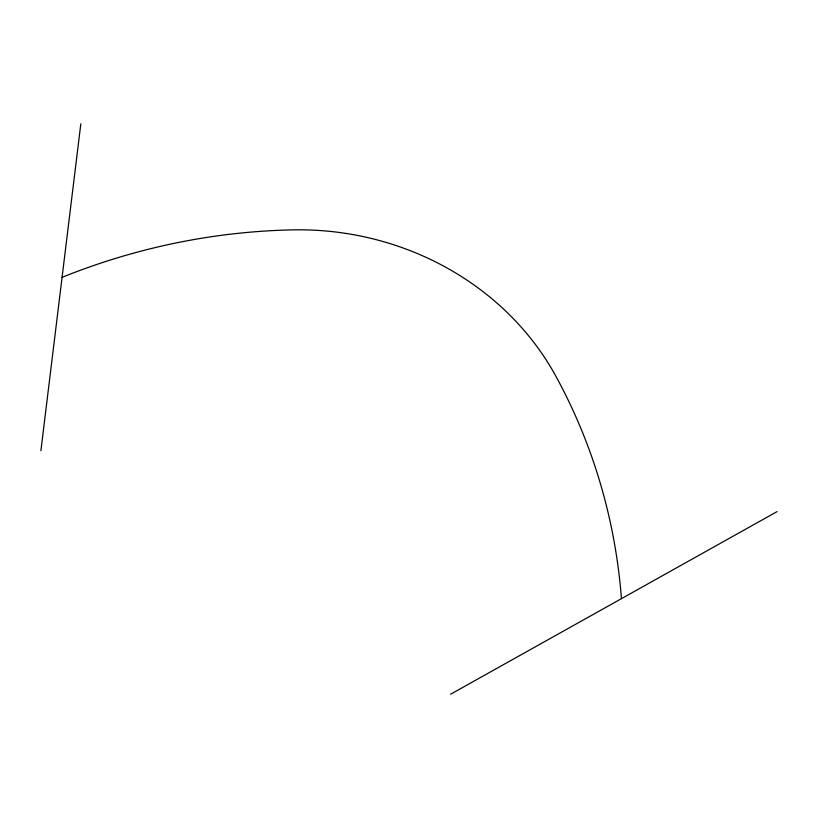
<?xml version="1.0" encoding="UTF-8"?>
<svg xmlns="http://www.w3.org/2000/svg" width="818" height="818" viewBox="0 0 818 818"><rect width="100%" height="100%" fill="white"/><g stroke="black" fill="none" stroke-linecap="round" stroke-linejoin="round"><path stroke-width="1.23" d="M40.9 450.718L80.829 123.794M450.636 694.206L777.1 511.598M621.455 598.653A685.688 610.095 -28.4 0 0 555.923 376.3A282.271 258.928 6.4 0 0 292.455 229.878A697.11 669.676 -80.9 0 0 62.076 277.333"/></g></svg>
